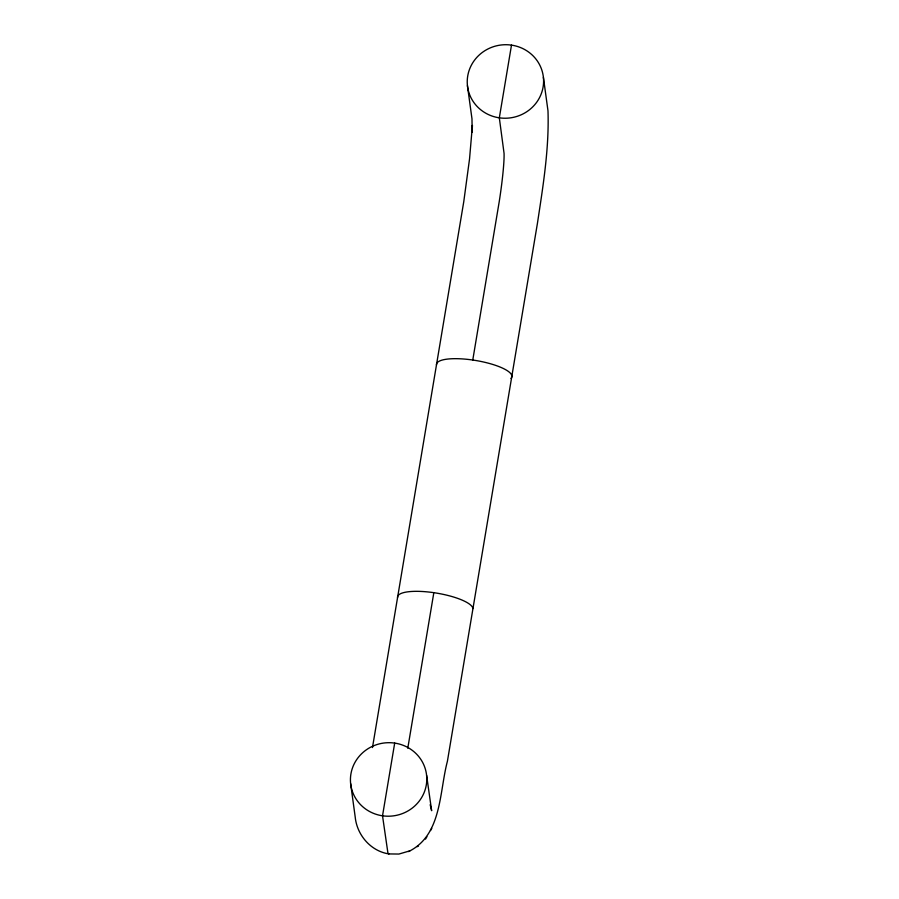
<?xml version="1.0" encoding="UTF-8"?>
<svg xmlns="http://www.w3.org/2000/svg" width="899" height="899" viewBox="0 0 899 899"><rect width="100%" height="100%" fill="white"/><g stroke="black" fill="none" stroke-linecap="round" stroke-linejoin="round"><path stroke-width="1.35" d="M472.424 125.557L472.155 132.108L471.986 118.882L467.424 85.607M472.402 125.467L469.548 158.876L463.772 201.657L372.478 747.563M394.695 743.091L382.524 815.798L387.851 852.612A122.365 9.675 -81.7 0 0 388.941 853.926L398.886 854.05L409.854 850.859M511.497 45.13L499.327 117.836L504.047 153.28A45.77 3.618 -81.7 0 1 499.248 201.522L472.773 360.016M472.964 608.578A38.208 10.08 9.5 0 0 433.835 592.677L407.786 748.215M408.528 851.589C441.993 835.317 439.173 792.3 447.41 761.251L537.445 223.244C543.063 186.059 549.267 148.526 547.985 110.813L543.401 77.359A38.208 36.735 -7.8 0 0 483.055 51.906A38.208 36.735 -7.8 0 0 489.775 115.173A38.208 36.735 -7.8 0 0 543.401 77.359M425.508 839.082L426.913 836.699M430.509 830.541L431.778 828.372M417.215 846.689L418.473 846.004M388.941 853.926C370.748 851.196 356.959 835.025 355.206 817.034L350.621 783.568M430.172 804.717L431.644 810.707L426.598 775.32A38.208 36.735 -7.8 0 0 366.253 749.878A38.208 36.735 -7.8 0 0 372.973 813.146A38.208 36.735 -7.8 0 0 426.598 775.32M397.56 597.633A38.208 10.08 9.5 0 1 433.835 592.677M436.498 364.983A38.208 10.08 9.5 0 1 477.695 360.825A38.208 10.08 9.5 0 1 510.98 378.434"/></g></svg>
